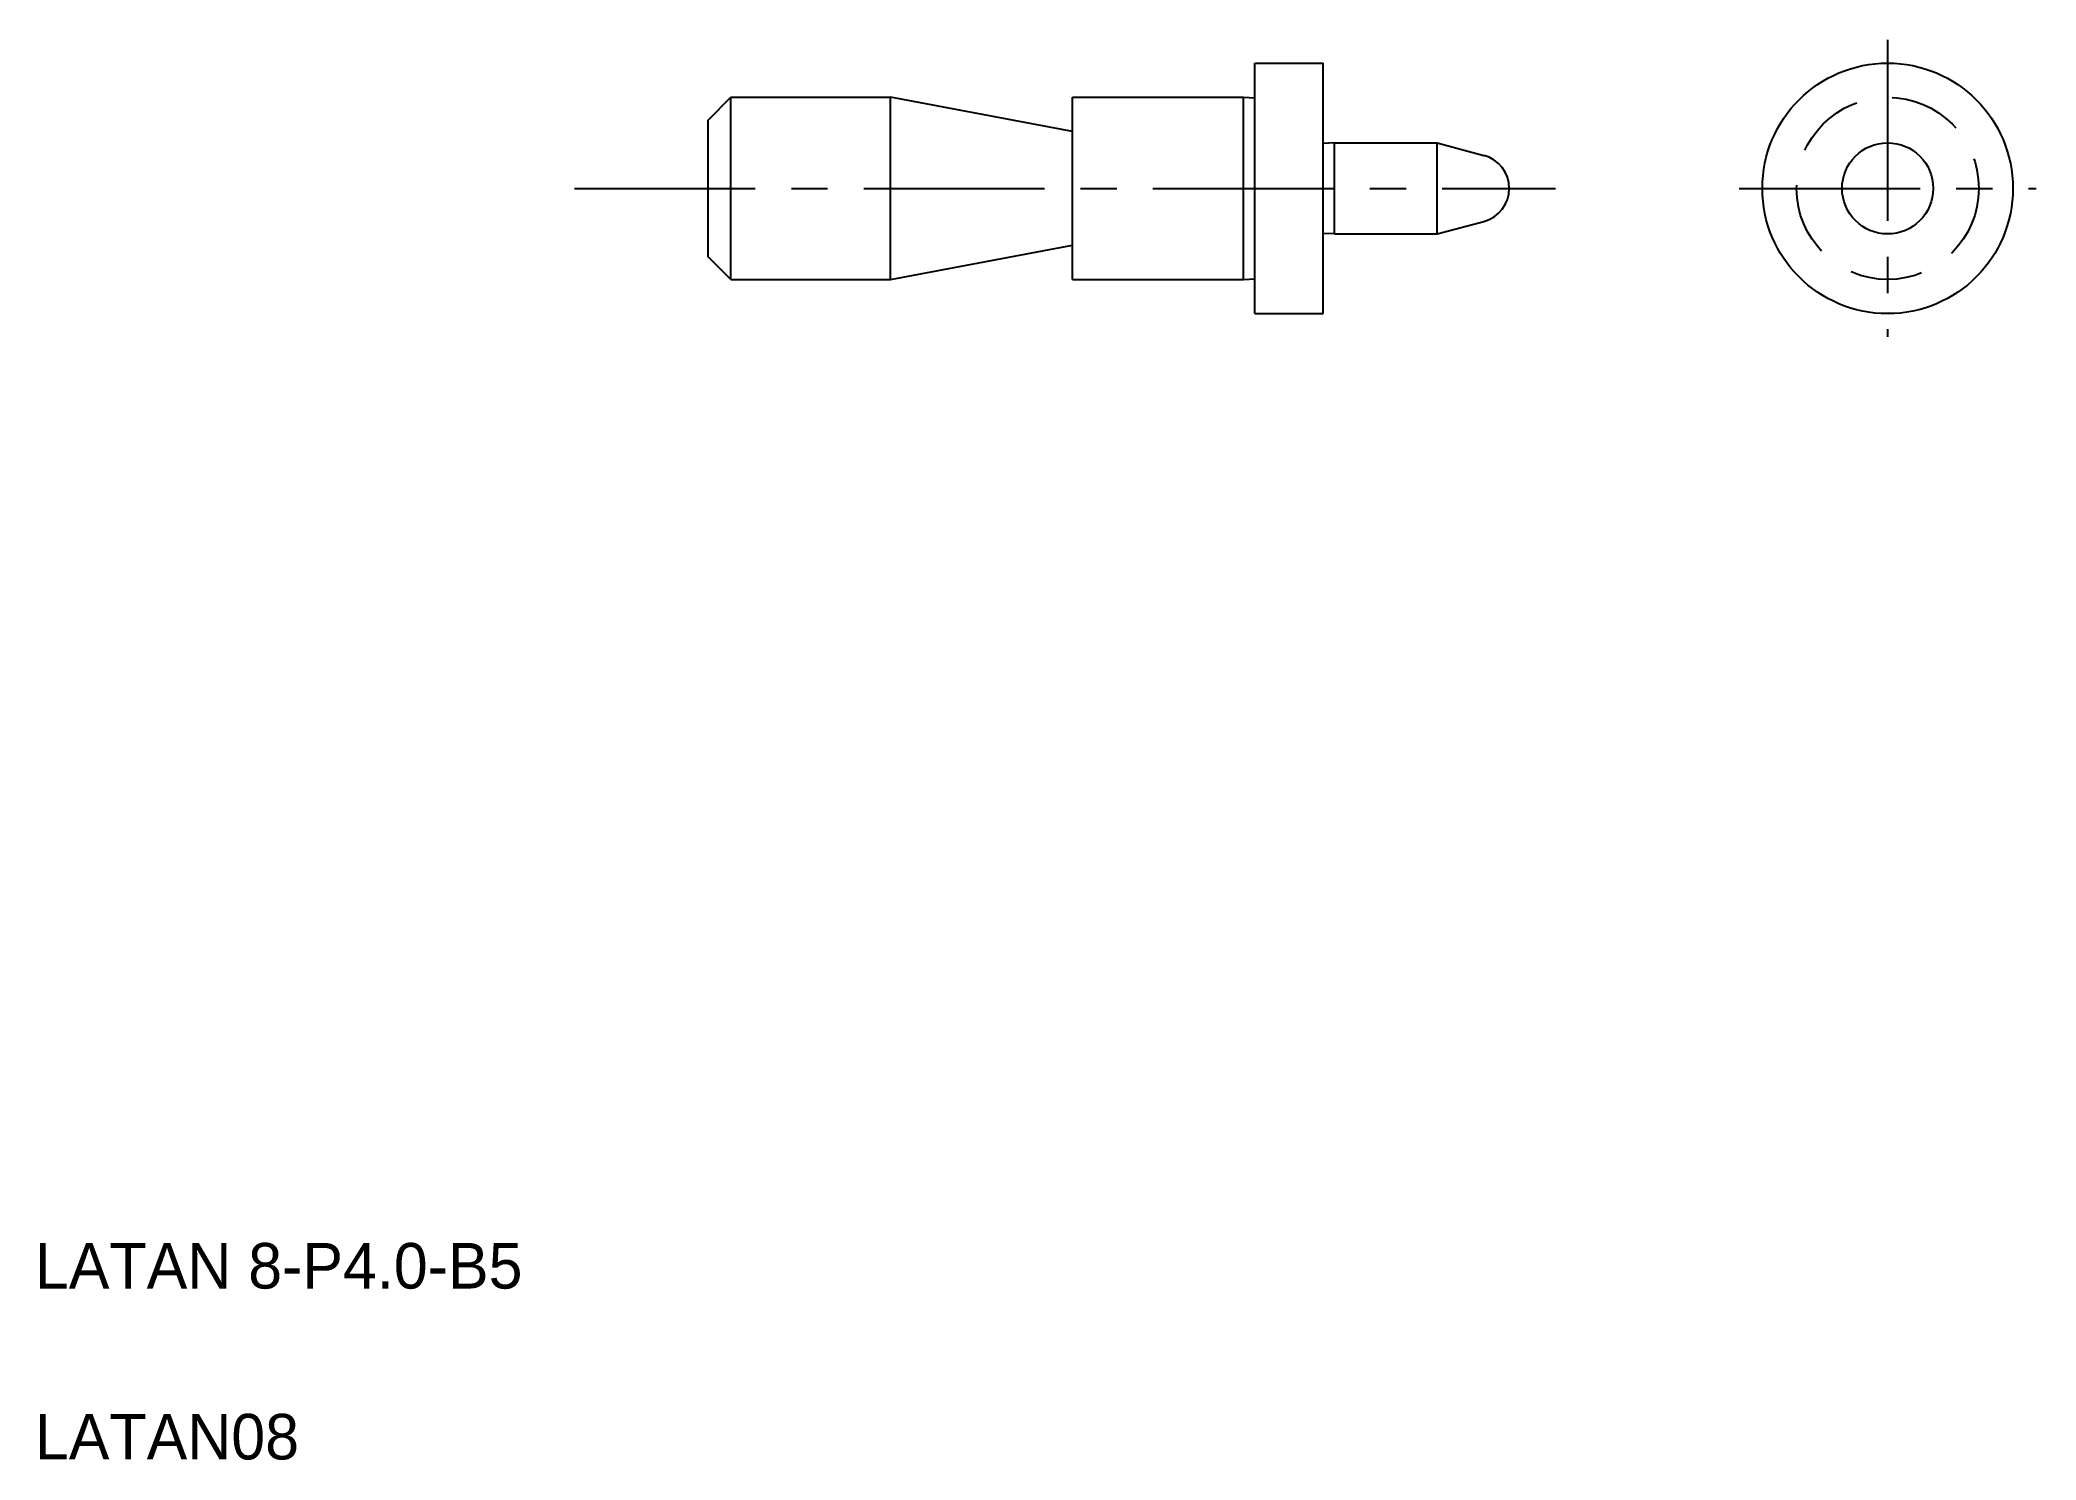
# Model space of a CAD drawing. Extents: x 5.2 to 92.9, y 5 to 67.3.
import ezdxf

# ---------------------------------------------------------------- set-up
doc = ezdxf.new("R2010")
doc.units = 0
doc.header["$LTSCALE"] = 0.25
doc.linetypes.add('CENTER', pattern=[50.8, 31.75, -6.35, 6.35, -6.35])
doc.linetypes.add('DASHED', pattern=[19.05, 12.7, -6.35])
doc.layers.get('0').update_dxf_attribs({"linetype": 'CONTINUOUS'})
doc.layers.add('CENTER', color=1, linetype='CENTER')

msp = doc.modelspace()

# ---------------------------------------------------------------- linework, layer by layer
at = {"linetype": 'CONTINUOUS'}
for p, q in [((58.554, 55.293), (58.554, 66.293)), ((58.554, 66.293), (61.554, 66.293)), ((61.554, 55.293), (61.554, 66.293)), ((34.554, 63.793), (35.554, 64.793)), ((35.554, 64.793), (42.554, 64.793)), ((35.554, 56.793), (35.554, 64.793)), ((42.554, 56.793), (42.554, 64.793)), ((50.554, 63.293), (42.554, 64.793)), ((50.554, 56.793), (50.554, 64.793)), ((50.554, 64.793), (58.054, 64.793)), ((58.054, 56.793), (58.054, 64.793)), ((34.554, 57.793), (34.554, 63.793)), ((62.054, 62.793), (66.554, 62.793)), ((62.054, 58.793), (62.054, 62.793)), ((66.554, 58.793), (66.554, 62.793)), ((66.554, 62.793), (68.611, 62.241)), ((62.054, 58.793), (66.554, 58.793)), ((66.554, 58.793), (68.611, 59.344)), ((42.554, 56.793), (50.554, 58.293)), ((35.554, 56.793), (34.554, 57.793)), ((35.554, 56.793), (42.554, 56.793)), ((50.554, 56.793), (58.054, 56.793)), ((58.554, 55.293), (61.554, 55.293))]:
    msp.add_line(p, q, dxfattribs=at)
for p, q in [((58.054, 64.793), (58.554, 64.768)), ((62.054, 62.793), (61.554, 62.768)), ((62.054, 58.793), (61.554, 58.818)), ((58.054, 56.793), (58.554, 56.818)), ((59.304, 55.293), (59.304, 55.293)), ((60.054, 55.293), (60.054, 55.293))]:
    msp.add_line(p, q)
for radius in [5.5, 2]:
    msp.add_circle((86.335, 60.793), radius, dxfattribs=at)
at = {"color": 3, "linetype": 'DASHED'}
msp.add_circle((86.335, 60.793), 4, dxfattribs=at)
at = {"linetype": 'CONTINUOUS'}
msp.add_arc((68.222, 60.793), 1.5, 285, 75, dxfattribs=at)
at = {"layer": 'CENTER', "color": 1, "linetype": 'CENTER'}
for p, q in [((86.335, 67.309), (86.335, 54.277)), ((28.683, 60.793), (71.757, 60.793)), ((79.819, 60.793), (92.851, 60.793))]:
    msp.add_line(p, q, dxfattribs=at)

# ---------------------------------------------------------------- texts
for s, p in [('LATAN 8-P4.0-B5', (5, 12.5)), ('LATAN08', (5, 5))]:
    msp.add_text(s, height=2).set_placement(p)

doc.saveas('drawing.dxf')
